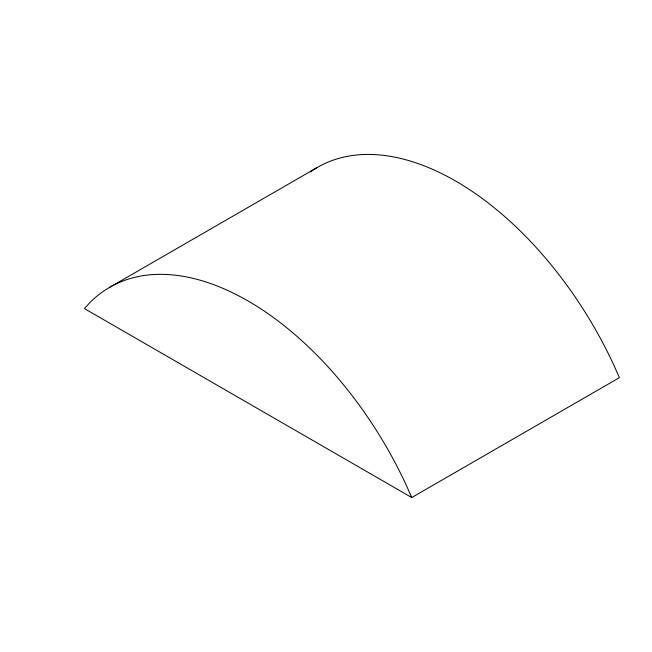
<?xml version="1.0" encoding="UTF-8"?>
<svg xmlns="http://www.w3.org/2000/svg" width="652" height="652" viewBox="0 0 652 652"><rect width="100%" height="100%" fill="white"/><g stroke="black" fill="none" stroke-linecap="round" stroke-linejoin="round"><path stroke-width="0.98" d="M109.699 287.296L317.353 167.409M411.746 497.549L406.449 485.585A276.798 159.813 60 0 0 89.756 302.748L84.45 308.592L411.746 497.549L619.4 377.663L614.102 365.699A276.798 159.813 60 0 0 310.295 171.916"/></g></svg>
